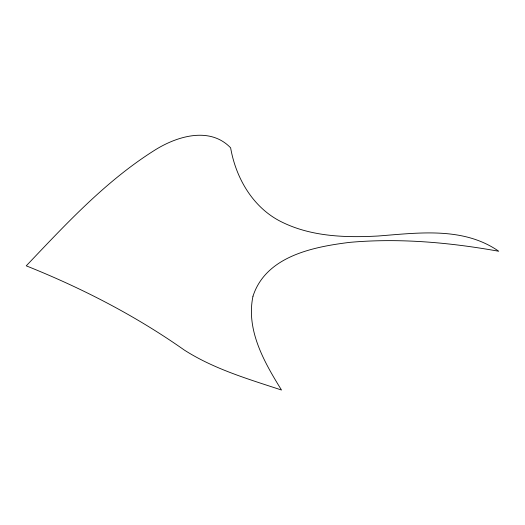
<?xml version="1.0" encoding="UTF-8"?>
<svg xmlns="http://www.w3.org/2000/svg" width="525" height="525" viewBox="0 0 525 525"><rect width="100%" height="100%" fill="white"/><g stroke="black" fill="none" stroke-linecap="round" stroke-linejoin="round"><path stroke-width="0.79" d="M252.991 296.198C245.838 330.127 264.285 362.243 281.498 390.023C248.292 379.076 214.121 369.101 184.406 350.123C135.384 315.617 81.867 288.081 26.25 265.834C65.645 224.418 105.066 181.637 153.7 150.846C175.927 136.513 209.508 125.829 230.632 147.833C235.935 178.421 253.28 208.156 281.905 222.075C311.574 236.716 345.627 237.759 378.039 236.014C418.412 232.916 463.372 226.531 498.75 251.252C449.689 242.458 399.518 237.93 349.748 242.36C313.228 246.868 265.965 256.141 252.991 296.198"/></g></svg>
